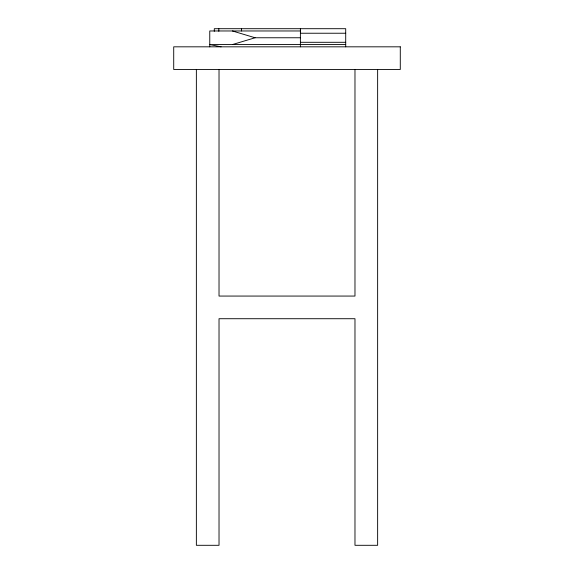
<?xml version="1.0" encoding="UTF-8"?>
<svg xmlns="http://www.w3.org/2000/svg" width="574" height="574" viewBox="0 0 574 574"><rect width="100%" height="100%" fill="white"/><g stroke="black" fill="none" stroke-linecap="round" stroke-linejoin="round"><path stroke-width="0.86" d="M232.42 44.564L255.078 37.762L300.389 37.762M300.389 30.967L209.761 30.967L209.761 46.824M300.389 33.235L345.706 33.235M300.389 42.297L345.706 42.297M345.706 44.564L209.761 44.564L221.09 46.824M232.42 30.967L255.078 37.762M377.635 69.483L377.635 545.3L354.976 545.3L354.976 318.721L219.024 318.721L219.024 545.3L196.365 545.3L196.365 69.483M354.976 69.483L354.976 296.062L219.024 296.062L219.024 69.483M345.706 46.824L345.706 28.7L214.289 28.7L214.289 31.29M300.389 28.7L300.389 46.824M241.482 28.7L241.482 30.967M218.823 28.7L218.823 31.29M400.286 46.824L173.714 46.824L173.714 69.483L400.286 69.483L400.286 46.824"/></g></svg>
